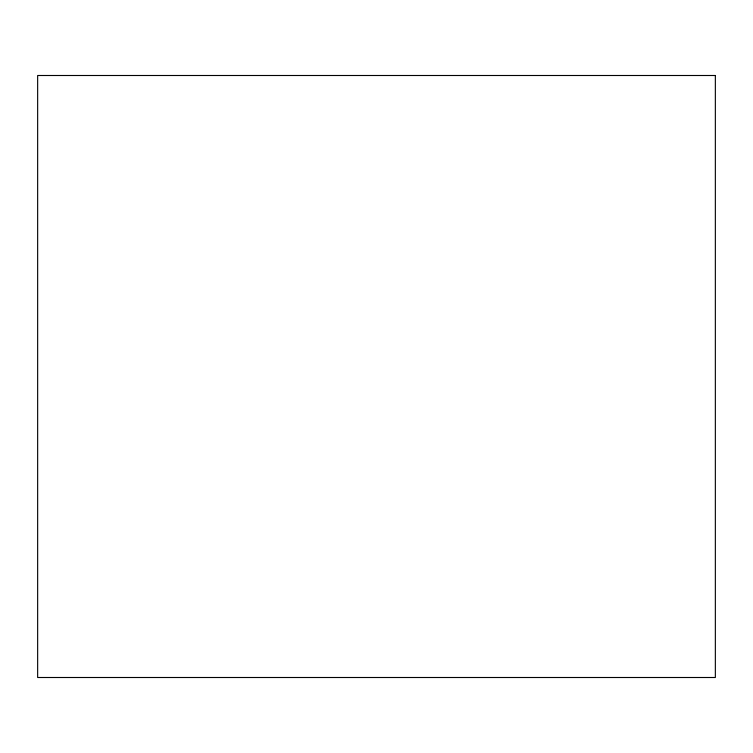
<?xml version="1.0" encoding="UTF-8"?>
<svg xmlns="http://www.w3.org/2000/svg" width="753" height="753" viewBox="0 0 753 753"><rect width="100%" height="100%" fill="white"/><g stroke="black" fill="none" stroke-linecap="round" stroke-linejoin="round"><path stroke-width="1.13" d="M715.35 75.498L37.65 75.498L37.65 677.502L715.35 677.502L715.35 75.498"/></g></svg>
